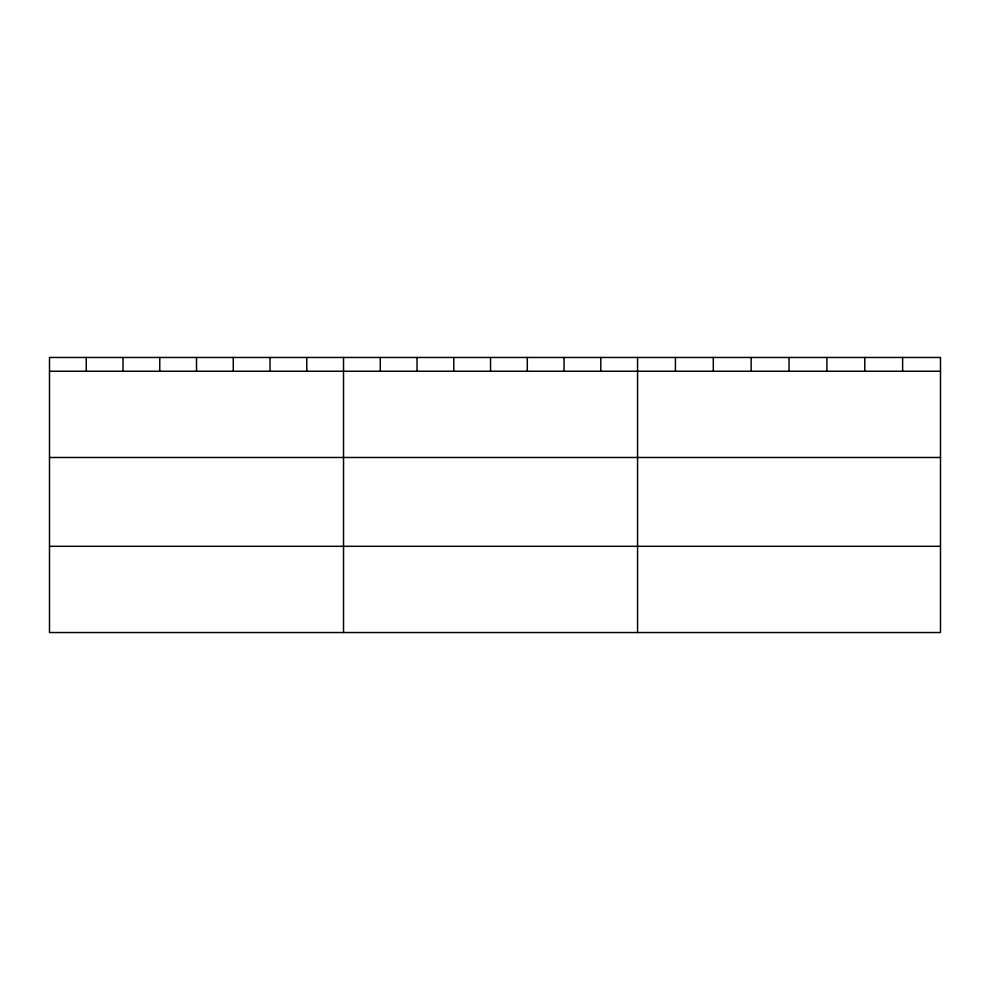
<?xml version="1.0" encoding="UTF-8"?>
<svg xmlns="http://www.w3.org/2000/svg" width="990" height="990" viewBox="0 0 990 990"><rect width="100%" height="100%" fill="white"/><g stroke="black" fill="none" stroke-linecap="round" stroke-linejoin="round"><path stroke-width="1.49" d="M940.5 371.25L940.5 632.536L49.5 632.536L49.5 357.464L940.5 357.464L940.5 371.25L49.5 371.25M49.5 457.479L940.5 457.479M49.5 546.307L940.5 546.307M902.633 357.464L902.633 371.25M864.765 357.464L864.765 371.25M826.898 357.464L826.898 371.25M789.03 357.464L789.03 371.25M751.163 357.464L751.163 371.25M713.295 357.464L713.295 371.25M675.428 357.464L675.428 371.25M637.56 357.464L637.56 632.536M600.806 357.464L600.806 371.25M564.053 357.464L564.053 371.25M527.299 357.464L527.299 371.25M490.545 357.464L490.545 371.25M453.791 357.464L453.791 371.25M417.038 357.464L417.038 371.25M380.284 357.464L380.284 371.25M343.53 357.464L343.53 632.536M306.776 357.464L306.776 371.25M270.022 357.464L270.022 371.25M233.269 357.464L233.269 371.25M196.515 357.464L196.515 371.25M159.761 357.464L159.761 371.25M123.008 357.464L123.008 371.25M86.254 357.464L86.254 371.25"/></g></svg>
